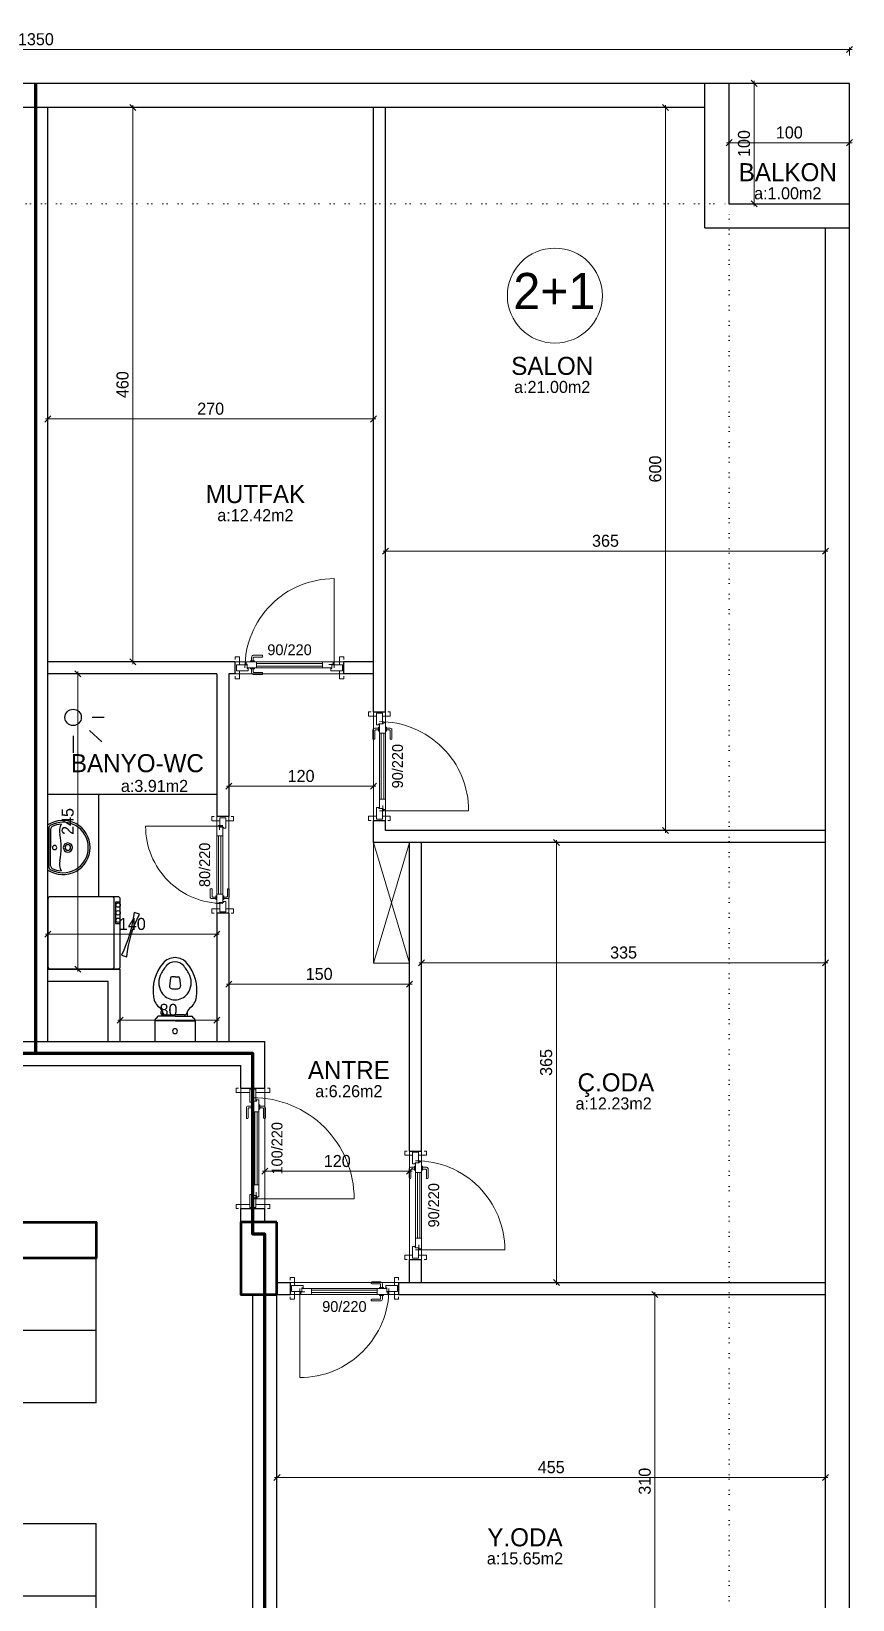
# Model space of a CAD drawing. Header units: centimetres. Extents: x 562865 to 1310255, y -148070 to 32737.
# Drawn here: x 589391 to 590072, y -1597 to -295 of the extents above; entities that cross this region are included whole.
import ezdxf
from ezdxf.enums import TextEntityAlignment as Align

# ---------------------------------------------------------------- set-up
doc = ezdxf.new("R2010")
doc.units = ezdxf.units.CM
doc.header["$LTSCALE"] = 2.5
doc.linetypes.add('DASHED', pattern=[0.25, 0.125, -0.125])
doc.linetypes.add('DOT', pattern=[0.25, 0, -0.25])
doc.layers.get('0').update_dxf_attribs({"color": 86})
for name, color, linetype, lineweight in [('1', 126, 'Continuous', 25), ('ADAKENARI', 18, 'Continuous', 5), ('DUVAR', 4, 'Continuous', 30), ('duvar-kesim', 7, 'Continuous', 0), ('GÖRÜNÜŞLER', 96, 'Continuous', 25), ('iç ölçü', 106, 'Continuous', 18), ('kapi', 9, 'Continuous', 0), ('kolon', 1, 'Continuous', 53)]:
    doc.layers.add(name, color=color, linetype=linetype, lineweight=lineweight)
for name, color, linetype in [('alan', 7, 'Continuous'), ('kapi-yazi', 7, 'Continuous'), ('mahal', 7, 'Continuous'), ('MERBAS', 231, 'Continuous')]:
    doc.layers.add(name, color=color, linetype=linetype)
doc.styles.add('PINAR', font='comic.ttf')
doc.dimstyles.new('TEMİZ ÖLÇÜ', dxfattribs={"dimtxt": 10, "dimasz": 5, "dimexe": 1.8, "dimexo": 0.625, "dimgap": 3, "dimtad": 1, "dimdec": 0, "dimrnd": 0.5, "dimzin": 1, "dimdsep": 46, "dimtxsty": 'PINAR', "dimblk": 'OBLIQUE', "dimcen": 0.9, "dimdle": 2, "dimclrd": 256, "dimclre": 256, "dimclrt": 7, "dimadec": 0, "dimazin": 0, "dimtfac": 1, "dimtdec": 0, "dimtofl": 0, "dimtmove": 2, "dimatfit": 2, "dimfxl": 10, "dimfxlon": 1, "dimlwd": -1, "dimlwe": -1, "dimarcsym": 0})

# ---------------------------------------------------------------- blocks, each defined once
blk = doc.blocks.new('Klozet-1')
for p, q in [((16.75, 0), (-16.75, 0)), ((16.75, -17.5), (16.75, 0)), ((-16.75, -17.5), (-16.75, 0)), ((0, -17), (-16.75, -17)), ((0, -21), (-13.8398, -21)), ((-10, -23), (-10, -21)), ((-8.0157, -22.0272), (0, -22.0272)), ((0, -17), (16.75, -17)), ((0, -21), (13.8397, -21)), ((8.0156, -22.0272), (0, -22.0272)), ((10, -23), (10, -21)), ((-3.7475, -52.5499), (-4.5772, -46.068)), ((3.7475, -52.5499), (4.5771, -46.068)), ((0, -53.5), (-2.7488, -53.5)), ((0, -53.5), (2.7487, -53.5))]:
    blk.add_line(p, q)
for centre, radius, start, end in [((0, -8.5), 2, 90, 270), ((0, -8.5), 2, 270, 90), ((-14.75, -17.5), 2, 180, 245.214224), ((-16.6366, -21.5854), 2.5, 21.212156, 65.214224), ((-13.8398, -20.5), 0.5, 201.212156, 270), ((-16, -23), 6, 306.869898, 0), ((-8.0157, -24.0272), 2, 90, 176.416678), ((8.0156, -24.0272), 2, 3.583322, 90), ((16, -23), 6, 180, 233.130102), ((13.8397, -20.5), 0.5, 270, 338.787844), ((16.6365, -21.5854), 2.5, 114.785776, 158.787844), ((14.75, -17.5), 2, 294.785776, 0), ((16.7492, -42.2359), 35, 171.135952, 220.418686), ((-4, -39), 14, 126.869898, 171.135952), ((0, -47.5), 13, 90, 142.16423), ((0, -47.5), 13, 37.83577, 90), ((-16.7492, -42.2359), 35, 319.581314, 8.864048), ((4, -39), 14, 8.864048, 53.130102), ((1.5795, -48.7268), 15, 142.16423, 203.165473), ((-2.5933, -45.8141), 2, 103.10266, 187.293703), ((0.8071, -60.4236), 17, 92.721352, 103.10266), ((-0.8072, -60.4236), 17, 76.89734, 87.278648), ((2.5933, -45.8141), 2, 352.706297, 76.89734), ((-1.5796, -48.7268), 15, 336.834527, 37.83577), ((16.7492, -42.2359), 31.5, 203.165473, 220.418686), ((0, -56.5), 13, 220.418686, 270), ((0, -56.5), 9.5, 220.418686, 270), ((-2.7488, -52.5), 1, 182.862405, 270), ((0, -56.5), 9.5, 270, 319.581314), ((0, -56.5), 13, 270, 319.581314), ((2.7487, -52.5), 1, 270, 357.137595), ((-16.7492, -42.2359), 31.5, 319.581314, 336.834527)]:
    blk.add_arc(centre, radius, start, end)
blk = doc.blocks.new('Lav-1')
for p, q in [((-18.7083, 0), (18.7083, 0)), ((-15.105, -2.2), (0, -2.2)), ((15.105, -2.2), (0, -2.2))]:
    blk.add_line(p, q)
at = {"color": 8}
for p in [(-15.9925, -0.7), (15.9925, -0.7)]:
    blk.add_line(p, (0, -0.7), dxfattribs=at)
for centre, radius, start, end in [((0, -12.5), 22.5, 146.251011, 270), ((0, -12.5), 22.5, 270, 33.748989), ((0, -12.5), 19.5, 152.688782, 175.764074), ((-13.5377, -21.504), 12, 77.387843, 119.499625), ((-15.105, -4.7), 2.5, 90, 152.688782), ((0, 39), 50, 257.387843, 270), ((0, 39), 50, 270, 282.612157), ((13.5377, -21.504), 12, 60.500375, 102.612157), ((15.105, -4.7), 2.5, 27.311218, 90), ((0, -12.5), 19.5, 4.235926, 27.311218)]:
    blk.add_arc(centre, radius, start, end)
for centre, radius, start, end in [((0, -12.5), 21, 149.821029, 270), ((-15.9925, -3.2), 2.5, 90, 149.821029), ((0, -16.5), 3.75, 90, 270), ((0, -5.5), 1.75, 90, 270), ((0, -12.5), 21, 270, 30.178971), ((0, -5.5), 1.75, 270, 90), ((0, -16.5), 3.75, 270, 90), ((15.9925, -3.2), 2.5, 30.178971, 90), ((0, -16.5), 2.3, 90, 270), ((0, -16.5), 2.3, 270, 90)]:
    blk.add_arc(centre, radius, start, end, dxfattribs=at)
blk = doc.blocks.new('C.Mak')
at = {"color": 8}
for p, q in [((25.7, -56.1), (8.1, -56.1)), ((8.1, -56.1), (8.1, -59.3)), ((25.7, -59.3), (25.7, -56.1))]:
    blk.add_line(p, q, dxfattribs=at)
blk.add_lwpolyline([(-27.7, 0, 0.414214), (-29.7, -2), (-29.7, -58, 0.414214), (-27.7, -60), (28.2, -60, 0.414214), (30.3, -58), (30.3, -2, 0.414214), (28.2, 0)], format="xyb", close=True)
blk.add_lwpolyline([(-29.7, -53, 0.414214), (-27.7, -55), (28.2, -55, 0.414214), (30.3, -53)], format="xyb")
blk.add_lwpolyline([(15.9, -76), (17.2, -71.4, -0.091234), (-18.2, -60.9), (-19.5, -65.4, -0.091234)], format="xyb", close=True, dxfattribs=at)
for centre in [(10.7, -58.2), (16.9, -58.2), (23.3, -58.2)]:
    blk.add_circle(centre, 1.82, dxfattribs=at)
blk = doc.blocks.new('fm-door1')
at = {"linetype": 'Continuous'}
for p, q in [((0, 25), (0, -25)), ((100, 25), (0, 25)), ((80, 32), (80, 0)), ((84, 28), (128, 28)), ((90, 50), (910, 50)), ((90, 50), (90, 30)), ((100, 30), (90, 30)), ((100, 30), (100, -5)), ((100, 30), (100, -5)), ((100, 0), (900, 0)), ((190, 50), (190, 0)), ((810, 50), (810, 0)), ((910, 30), (900, 30)), ((900, 30), (900, -5)), ((900, 25), (1000, 25)), ((910, 50), (910, 30)), ((1000, 25), (1000, -25)), ((110, -25), (0, -25)), ((100, -5), (110, -5)), ((110, -5), (100, -5)), ((110, -5), (110, -25)), ((110, -25), (110, -5)), ((890, -25), (890, -5)), ((890, -5), (900, -5)), ((890, -25), (1000, -25))]:
    blk.add_line(p, q, dxfattribs=at)
at = {"color": 8, "linetype": 'Continuous'}
for p, q in [((190, 35), (810, 35)), ((190, 15), (810, 15))]:
    blk.add_line(p, q, dxfattribs=at)
at = {"linetype": 'Continuous'}
for points in [[(858, 58), (858, 89, 0.414214), (842, 104), (759, 104, 1), (759, 89), (835, 89, -0.414214), (842, 81), (842, 58)], [(858, -8), (858, -39, -0.414214), (842, -54), (759, -54, -1), (759, -39), (835, -39, 0.414214), (842, -31), (842, -8)]]:
    blk.add_lwpolyline(points, format="xyb", dxfattribs=at)
for points in [[(869, 50), (869, 58), (831, 58), (831, 50)], [(869, 0), (869, -8), (831, -8), (831, 0)]]:
    blk.add_lwpolyline(points, dxfattribs=at)
blk.add_circle((84, 32), 4.26, dxfattribs=at)
blk = doc.blocks.new('_Oblique')
at = {"color": 0, "linetype": 'ByBlock', "lineweight": -2}
blk.add_line((-0.5, -0.5), (0.5, 0.5), dxfattribs=at)
blk = doc.blocks.new('*D36')
at = {"layer": 'Defpoints', "color": 0}
for p in [(589714.8, -1058.4), (590049.8, -1058.4), (590049.8, -1068.2)]:
    blk.add_point(p, dxfattribs=at)
at = {"layer": 'iç ölçü'}
for p, q in [((589714.8, -1063.2), (589714.8, -1070)), ((590049.8, -1063.2), (590049.8, -1070)), ((589712.8, -1068.2), (590051.8, -1068.2))]:
    blk.add_line(p, q, dxfattribs=at)
at = {"layer": 'iç ölçü', "linetype": 'ByBlock', "xscale": 5, "yscale": 5, "zscale": 5, "rotation": 180}
blk.add_blockref('_Oblique', (589714.8, -1068.2), dxfattribs=at)
at = {"layer": 'iç ölçü', "linetype": 'ByBlock', "xscale": 5, "yscale": 5, "zscale": 5}
blk.add_blockref('_Oblique', (590049.8, -1068.2), dxfattribs=at)
at = {"layer": 'iç ölçü', "color": 7, "insert": (589882.3, -1059.8), "char_height": 10, "attachment_point": 5, "style": 'PINAR'}
blk.add_mtext('335', dxfattribs=at)
blk = doc.blocks.new('*D37')
at = {"layer": 'Defpoints', "color": 0}
for p in [(589897.3, -968.5), (589826.6, -1333.5), (589897.3, -1333.5)]:
    blk.add_point(p, dxfattribs=at)
at = {"layer": 'iç ölçü'}
for p, q in [((589831.6, -968.5), (589824.8, -968.5)), ((589826.6, -966.5), (589826.6, -1335.5)), ((589831.6, -1333.5), (589824.8, -1333.5))]:
    blk.add_line(p, q, dxfattribs=at)
at = {"layer": 'iç ölçü', "linetype": 'ByBlock', "xscale": 5, "yscale": 5, "zscale": 5}
for p, rotation in [((589826.6, -968.5), 90), ((589826.6, -1333.5), 270)]:
    blk.add_blockref('_Oblique', p, dxfattribs=dict(at, rotation=rotation))
at = {"layer": 'iç ölçü', "color": 7, "insert": (589818.1, -1151), "char_height": 10, "attachment_point": 5, "rotation": 90, "style": 'PINAR'}
blk.add_mtext('365', dxfattribs=at)
blk = doc.blocks.new('*D38')
at = {"layer": 'Defpoints', "color": 0}
for p in [(589882.3, -358.5), (589917.1, -358.5), (589882.3, -958.5)]:
    blk.add_point(p, dxfattribs=at)
at = {"layer": 'iç ölçü'}
for p, q in [((589912.1, -358.5), (589918.9, -358.5)), ((589917.1, -960.5), (589917.1, -356.5)), ((589912.1, -958.5), (589918.9, -958.5))]:
    blk.add_line(p, q, dxfattribs=at)
at = {"layer": 'iç ölçü', "linetype": 'ByBlock', "xscale": 5, "yscale": 5, "zscale": 5}
for p, rotation in [((589917.1, -358.5), 90), ((589917.1, -958.5), 270)]:
    blk.add_blockref('_Oblique', p, dxfattribs=dict(at, rotation=rotation))
at = {"layer": 'iç ölçü', "color": 7, "insert": (589908.6, -658.5), "char_height": 10, "attachment_point": 5, "rotation": 90, "style": 'PINAR'}
blk.add_mtext('600', dxfattribs=at)
blk = doc.blocks.new('*D39')
at = {"layer": 'Defpoints', "color": 0}
for p in [(589684.8, -716.6), (590049.8, -716.6), (590049.8, -726.6)]:
    blk.add_point(p, dxfattribs=at)
at = {"layer": 'iç ölçü'}
for p, q in [((589682.8, -726.6), (590051.8, -726.6)), ((589684.8, -721.6), (589684.8, -728.4)), ((590049.8, -721.6), (590049.8, -728.4))]:
    blk.add_line(p, q, dxfattribs=at)
at = {"layer": 'iç ölçü', "linetype": 'ByBlock', "xscale": 5, "yscale": 5, "zscale": 5, "rotation": 180}
blk.add_blockref('_Oblique', (589684.8, -726.6), dxfattribs=at)
at = {"layer": 'iç ölçü', "linetype": 'ByBlock', "xscale": 5, "yscale": 5, "zscale": 5}
blk.add_blockref('_Oblique', (590049.8, -726.6), dxfattribs=at)
at = {"layer": 'iç ölçü', "color": 7, "insert": (589867.3, -718.1), "char_height": 10, "attachment_point": 5, "style": 'PINAR'}
blk.add_mtext('365', dxfattribs=at)
blk = doc.blocks.new('*D40')
at = {"layer": 'Defpoints', "color": 0}
for p in [(590069.8, -387.7), (589969.8, -405.4), (590069.8, -405.4)]:
    blk.add_point(p, dxfattribs=at)
at = {"layer": 'iç ölçü'}
for p, q in [((589967.8, -387.7), (590071.8, -387.7)), ((589969.8, -392.7), (589969.8, -385.9)), ((590069.8, -392.7), (590069.8, -385.9))]:
    blk.add_line(p, q, dxfattribs=at)
at = {"layer": 'iç ölçü', "linetype": 'ByBlock', "xscale": 5, "yscale": 5, "zscale": 5, "rotation": 180}
blk.add_blockref('_Oblique', (589969.8, -387.7), dxfattribs=at)
at = {"layer": 'iç ölçü', "linetype": 'ByBlock', "xscale": 5, "yscale": 5, "zscale": 5}
blk.add_blockref('_Oblique', (590069.8, -387.7), dxfattribs=at)
at = {"layer": 'iç ölçü', "color": 7, "insert": (590019.8, -379.3), "char_height": 10, "attachment_point": 5, "style": 'PINAR'}
blk.add_mtext('100', dxfattribs=at)
blk = doc.blocks.new('*D41')
at = {"layer": 'Defpoints', "color": 0}
for p in [(590011.86, -338.46), (589990.65, -438.46), (590011.86, -438.46)]:
    blk.add_point(p, dxfattribs=at)
at = {"layer": 'iç ölçü'}
for p, q in [((589990.65, -336.46), (589990.65, -440.46)), ((589995.65, -338.46), (589988.85, -338.46)), ((589995.65, -438.46), (589988.85, -438.46))]:
    blk.add_line(p, q, dxfattribs=at)
at = {"layer": 'iç ölçü', "linetype": 'ByBlock', "xscale": 5, "yscale": 5, "zscale": 5}
for p, rotation in [((589990.65, -338.46), 90), ((589990.65, -438.46), 270)]:
    blk.add_blockref('_Oblique', p, dxfattribs=dict(at, rotation=rotation))
at = {"layer": 'iç ölçü', "color": 7, "insert": (589982.244046, -388.46), "char_height": 10, "attachment_point": 5, "rotation": 90, "style": 'PINAR'}
blk.add_mtext('100', dxfattribs=at)
blk = doc.blocks.new('*D42')
at = {"layer": 'Defpoints', "color": 0}
for p in [(589674.8, -617), (589404.8, -639.3), (589674.8, -654.8)]:
    blk.add_point(p, dxfattribs=at)
at = {"layer": 'iç ölçü'}
for p, q in [((589402.8, -617), (589676.8, -617)), ((589404.8, -622), (589404.8, -615.2)), ((589674.8, -622), (589674.8, -615.2))]:
    blk.add_line(p, q, dxfattribs=at)
at = {"layer": 'iç ölçü', "linetype": 'ByBlock', "xscale": 5, "yscale": 5, "zscale": 5, "rotation": 180}
blk.add_blockref('_Oblique', (589404.8, -617), dxfattribs=at)
at = {"layer": 'iç ölçü', "linetype": 'ByBlock', "xscale": 5, "yscale": 5, "zscale": 5}
blk.add_blockref('_Oblique', (589674.8, -617), dxfattribs=at)
at = {"layer": 'iç ölçü', "color": 7, "insert": (589539.8, -608.5), "char_height": 10, "attachment_point": 5, "style": 'PINAR'}
blk.add_mtext('270', dxfattribs=at)
blk = doc.blocks.new('*D43')
at = {"layer": 'Defpoints', "color": 0}
for p in [(589475.2, -358.5), (589554.3, -358.5), (589554.3, -818.5)]:
    blk.add_point(p, dxfattribs=at)
at = {"layer": 'iç ölçü'}
for p, q in [((589480.2, -358.5), (589473.4, -358.5)), ((589475.2, -820.5), (589475.2, -356.5)), ((589480.2, -818.5), (589473.4, -818.5))]:
    blk.add_line(p, q, dxfattribs=at)
at = {"layer": 'iç ölçü', "linetype": 'ByBlock', "xscale": 5, "yscale": 5, "zscale": 5}
for p, rotation in [((589475.2, -358.5), 90), ((589475.2, -818.5), 270)]:
    blk.add_blockref('_Oblique', p, dxfattribs=dict(at, rotation=rotation))
at = {"layer": 'iç ölçü', "color": 7, "insert": (589466.7, -588.5), "char_height": 10, "attachment_point": 5, "rotation": 90, "style": 'PINAR'}
blk.add_mtext('460', dxfattribs=at)
blk = doc.blocks.new('*D44')
at = {"layer": 'Defpoints', "color": 0}
for p in [(589554.8, -1084.1), (589704.8, -1084.1), (589704.8, -1086.1)]:
    blk.add_point(p, dxfattribs=at)
at = {"layer": 'iç ölçü'}
for p, q in [((589552.8, -1086.1), (589706.8, -1086.1)), ((589554.8, -1084.7), (589554.8, -1087.9)), ((589704.8, -1084.7), (589704.8, -1087.9))]:
    blk.add_line(p, q, dxfattribs=at)
at = {"layer": 'iç ölçü', "linetype": 'ByBlock', "xscale": 5, "yscale": 5, "zscale": 5, "rotation": 180}
blk.add_blockref('_Oblique', (589554.8, -1086.1), dxfattribs=at)
at = {"layer": 'iç ölçü', "linetype": 'ByBlock', "xscale": 5, "yscale": 5, "zscale": 5}
blk.add_blockref('_Oblique', (589704.8, -1086.1), dxfattribs=at)
at = {"layer": 'iç ölçü', "color": 7, "insert": (589629.8, -1077.6), "char_height": 10, "attachment_point": 5, "style": 'PINAR'}
blk.add_mtext('150', dxfattribs=at)
blk = doc.blocks.new('*D45')
at = {"layer": 'Defpoints', "color": 0}
for p in [(589904.2, -1343.5), (589904.2, -1653.5), (589908.3, -1653.5)]:
    blk.add_point(p, dxfattribs=at)
at = {"layer": 'iç ölçü'}
for p, q in [((589904.8, -1343.5), (589910.1, -1343.5)), ((589908.3, -1341.5), (589908.3, -1655.5)), ((589904.8, -1653.5), (589910.1, -1653.5))]:
    blk.add_line(p, q, dxfattribs=at)
at = {"layer": 'iç ölçü', "linetype": 'ByBlock', "xscale": 5, "yscale": 5, "zscale": 5}
for p, rotation in [((589908.3, -1343.5), 90), ((589908.3, -1653.5), 270)]:
    blk.add_blockref('_Oblique', p, dxfattribs=dict(at, rotation=rotation))
at = {"layer": 'iç ölçü', "color": 7, "insert": (589899.9, -1498.5), "char_height": 10, "attachment_point": 5, "rotation": 90, "style": 'PINAR'}
blk.add_mtext('310', dxfattribs=at)
blk = doc.blocks.new('*D46')
at = {"layer": 'Defpoints', "color": 0}
for p in [(589594.8, -1495.4), (589594.8, -1534.2), (590049.8, -1540.1)]:
    blk.add_point(p, dxfattribs=at)
at = {"layer": 'iç ölçü'}
for p, q in [((590051.8, -1495.4), (589592.8, -1495.4)), ((589594.8, -1500.4), (589594.8, -1493.6)), ((590049.8, -1500.4), (590049.8, -1493.6))]:
    blk.add_line(p, q, dxfattribs=at)
at = {"layer": 'iç ölçü', "linetype": 'ByBlock', "xscale": 5, "yscale": 5, "zscale": 5, "rotation": 180}
blk.add_blockref('_Oblique', (589594.8, -1495.4), dxfattribs=at)
at = {"layer": 'iç ölçü', "linetype": 'ByBlock', "xscale": 5, "yscale": 5, "zscale": 5}
blk.add_blockref('_Oblique', (590049.8, -1495.4), dxfattribs=at)
at = {"layer": 'iç ölçü', "color": 7, "insert": (589822.3, -1486.9), "char_height": 10, "attachment_point": 5, "style": 'PINAR'}
blk.add_mtext('455', dxfattribs=at)
blk = doc.blocks.new('*D47')
at = {"layer": 'Defpoints', "color": 0}
for p in [(589544.8, -1021.5), (589404.8, -1035.5), (589544.8, -1044.5)]:
    blk.add_point(p, dxfattribs=at)
at = {"layer": 'iç ölçü'}
for p, q in [((589404.8, -1039.5), (589404.8, -1046.3)), ((589544.8, -1039.5), (589544.8, -1046.3)), ((589402.8, -1044.5), (589546.8, -1044.5))]:
    blk.add_line(p, q, dxfattribs=at)
at = {"layer": 'iç ölçü', "linetype": 'ByBlock', "xscale": 5, "yscale": 5, "zscale": 5, "rotation": 180}
blk.add_blockref('_Oblique', (589404.8, -1044.5), dxfattribs=at)
at = {"layer": 'iç ölçü', "linetype": 'ByBlock', "xscale": 5, "yscale": 5, "zscale": 5}
blk.add_blockref('_Oblique', (589544.8, -1044.5), dxfattribs=at)
at = {"layer": 'iç ölçü', "color": 7, "insert": (589474.8, -1036.1), "char_height": 10, "attachment_point": 5, "style": 'PINAR'}
blk.add_mtext('140', dxfattribs=at)
blk = doc.blocks.new('*D48')
at = {"layer": 'Defpoints', "color": 0}
for p in [(589584.8, -1133.5), (589704.8, -1133.5), (589704.8, -1241.2)]:
    blk.add_point(p, dxfattribs=at)
at = {"layer": 'iç ölçü'}
for p, q in [((589584.8, -1236.2), (589584.8, -1243)), ((589704.8, -1236.2), (589704.8, -1243)), ((589582.8, -1241.2), (589706.8, -1241.2))]:
    blk.add_line(p, q, dxfattribs=at)
at = {"layer": 'iç ölçü', "linetype": 'ByBlock', "xscale": 5, "yscale": 5, "zscale": 5, "rotation": 180}
blk.add_blockref('_Oblique', (589584.8, -1241.2), dxfattribs=at)
at = {"layer": 'iç ölçü', "linetype": 'ByBlock', "xscale": 5, "yscale": 5, "zscale": 5}
blk.add_blockref('_Oblique', (589704.8, -1241.2), dxfattribs=at)
at = {"layer": 'iç ölçü', "color": 7, "insert": (589644.8, -1232.8), "char_height": 10, "attachment_point": 5, "style": 'PINAR'}
blk.add_mtext('120', dxfattribs=at)
blk = doc.blocks.new('*D49')
at = {"layer": 'Defpoints', "color": 0}
for p in [(589554.8, -921.7), (589554.8, -933.8), (589674.8, -959.3)]:
    blk.add_point(p, dxfattribs=at)
at = {"layer": 'iç ölçü'}
for p, q in [((589676.8, -921.7), (589552.8, -921.7)), ((589554.8, -926.7), (589554.8, -919.9)), ((589674.8, -926.7), (589674.8, -919.9))]:
    blk.add_line(p, q, dxfattribs=at)
at = {"layer": 'iç ölçü', "linetype": 'ByBlock', "xscale": 5, "yscale": 5, "zscale": 5, "rotation": 180}
blk.add_blockref('_Oblique', (589554.8, -921.7), dxfattribs=at)
at = {"layer": 'iç ölçü', "linetype": 'ByBlock', "xscale": 5, "yscale": 5, "zscale": 5}
blk.add_blockref('_Oblique', (589674.8, -921.7), dxfattribs=at)
at = {"layer": 'iç ölçü', "color": 7, "insert": (589614.8, -913.3), "char_height": 10, "attachment_point": 5, "style": 'PINAR'}
blk.add_mtext('120', dxfattribs=at)
blk = doc.blocks.new('*D65')
at = {"layer": 'Defpoints', "color": 0}
for p in [(589426.7, -828.5), (589429.7, -828.5), (589426.7, -1073.5)]:
    blk.add_point(p, dxfattribs=at)
at = {"layer": 'iç ölçü'}
for p, q in [((589427.3, -828.5), (589431.5, -828.5)), ((589429.7, -1075.5), (589429.7, -826.5)), ((589427.3, -1073.5), (589431.5, -1073.5))]:
    blk.add_line(p, q, dxfattribs=at)
at = {"layer": 'iç ölçü', "linetype": 'ByBlock', "xscale": 5, "yscale": 5, "zscale": 5}
for p, rotation in [((589429.7, -828.5), 90), ((589429.7, -1073.5), 270)]:
    blk.add_blockref('_Oblique', p, dxfattribs=dict(at, rotation=rotation))
at = {"layer": 'iç ölçü', "color": 7, "insert": (589421.2, -951), "char_height": 10, "attachment_point": 5, "rotation": 90, "style": 'PINAR'}
blk.add_mtext('245', dxfattribs=at)
blk = doc.blocks.new('*D66')
at = {"layer": 'Defpoints', "color": 0}
for p in [(589464.8, -1103.5), (589544.8, -1103.5), (589544.8, -1115.8)]:
    blk.add_point(p, dxfattribs=at)
at = {"layer": 'iç ölçü'}
for p, q in [((589462.8, -1115.8), (589546.8, -1115.8)), ((589464.8, -1110.8), (589464.8, -1117.6)), ((589544.8, -1110.8), (589544.8, -1117.6))]:
    blk.add_line(p, q, dxfattribs=at)
at = {"layer": 'iç ölçü', "linetype": 'ByBlock', "xscale": 5, "yscale": 5, "zscale": 5, "rotation": 180}
blk.add_blockref('_Oblique', (589464.8, -1115.8), dxfattribs=at)
at = {"layer": 'iç ölçü', "linetype": 'ByBlock', "xscale": 5, "yscale": 5, "zscale": 5}
blk.add_blockref('_Oblique', (589544.8, -1115.8), dxfattribs=at)
at = {"layer": 'iç ölçü', "color": 7, "insert": (589504.8, -1107.4), "char_height": 10, "attachment_point": 5, "style": 'PINAR'}
blk.add_mtext('80', dxfattribs=at)
blk = doc.blocks.new('*D593')
at = {"layer": 'Defpoints', "color": 0}
for p in [(590069.8, -310.4), (588719.8, -338.5), (590069.8, -338.5)]:
    blk.add_point(p, dxfattribs=at)
at = {"layer": 'iç ölçü'}
for p, q in [((588717.8, -310.4), (590071.8, -310.4)), ((588719.8, -315.4), (588719.8, -308.6)), ((590069.8, -315.4), (590069.8, -308.6))]:
    blk.add_line(p, q, dxfattribs=at)
at = {"layer": 'iç ölçü', "linetype": 'ByBlock', "xscale": 5, "yscale": 5, "zscale": 5, "rotation": 180}
blk.add_blockref('_Oblique', (588719.8, -310.4), dxfattribs=at)
at = {"layer": 'iç ölçü', "linetype": 'ByBlock', "xscale": 5, "yscale": 5, "zscale": 5}
blk.add_blockref('_Oblique', (590069.8, -310.4), dxfattribs=at)
at = {"layer": 'iç ölçü', "color": 7, "insert": (589394.8, -301.9), "char_height": 10, "attachment_point": 5, "style": 'PINAR'}
blk.add_mtext('1350', dxfattribs=at)

msp = doc.modelspace()

# ---------------------------------------------------------------- linework, layer by layer
at = {"layer": '1', "linetype": 'DASHED', "ltscale": 20}
msp.add_line((589444.8, -1308.5), (589444.8, -1311.5), dxfattribs=at)
at = {"layer": 'ADAKENARI', "color": 2, "linetype": 'DOT', "ltscale": 20}
for points in [[(589969.8, -438.5), (588819.8, -438.5), (588819.8, -2463.5), (589969.8, -2463.5)], [(588819.8, -438.5), (589969.8, -438.5), (589969.8, -2463.5), (588819.8, -2463.5)]]:
    msp.add_lwpolyline(points, close=True, dxfattribs=at)
at = {"layer": 'DUVAR'}
for p, q in [((590069.8, -338.5), (588719.8, -338.5)), ((589949.8, -458.5), (589949.8, -338.5)), ((589969.8, -438.5), (589969.8, -338.5)), ((590069.8, -2563.5), (590069.8, -338.5)), ((589949.8, -358.5), (588839.8, -358.5)), ((589404.8, -1133.5), (589404.8, -358.5)), ((589674.8, -860.1), (589674.8, -358.5)), ((589684.8, -860.1), (589684.8, -358.5)), ((589969.8, -438.5), (590069.8, -438.5)), ((589949.8, -458.5), (590069.8, -458.5)), ((590049.8, -2463.5), (590049.8, -458.5)), ((589560.2, -818.5), (589404.8, -818.5)), ((589560.2, -828.5), (589560.2, -818.5)), ((589650.2, -828.5), (589650.2, -818.5)), ((589674.8, -818.5), (589650.2, -818.5)), ((589544.8, -828.5), (589404.8, -828.5)), ((589544.8, -828.5), (589544.8, -947)), ((589554.8, -828.5), (589554.8, -947)), ((589560.2, -828.5), (589554.8, -828.5)), ((589674.8, -828.5), (589650.2, -828.5)), ((589674.8, -860.1), (589684.8, -860.1)), ((589554.8, -947), (589544.8, -947)), ((589674.8, -950.1), (589684.8, -950.1)), ((589674.8, -968.5), (589674.8, -950.1)), ((589684.8, -958.5), (589684.8, -950.1)), ((590049.8, -958.5), (589684.8, -958.5)), ((590049.8, -968.5), (589674.8, -968.5)), ((589704.8, -1224.5), (589704.8, -968.5)), ((589714.8, -1224.5), (589714.8, -968.5)), ((589544.8, -1027), (589544.8, -1133.5)), ((589554.8, -1027), (589544.8, -1027)), ((589554.8, -1027), (589554.8, -1133.5)), ((589404.8, -1073.5), (589464.8, -1073.5)), ((589464.8, -1133.5), (589464.8, -1073.5)), ((589404.8, -1083.5), (589454.8, -1083.5)), ((589454.8, -1133.5), (589454.8, -1083.5)), ((589204.8, -1133.5), (589584.8, -1133.5)), ((589584.8, -1172.2), (589584.8, -1133.5)), ((589224.8, -1153.5), (589564.8, -1153.5)), ((589564.8, -1172.2), (589564.8, -1153.5)), ((589564.8, -1172.2), (589584.8, -1172.2)), ((589704.8, -1224.5), (589714.8, -1224.5)), ((589564.8, -1283.5), (589564.8, -1272.2)), ((589564.8, -1272.2), (589584.8, -1272.2)), ((589584.8, -1283.5), (589584.8, -1272.2)), ((589704.8, -1333.5), (589704.8, -1314.5)), ((589704.8, -1314.5), (589714.8, -1314.5)), ((589714.8, -1333.5), (589714.8, -1314.5)), ((589594.8, -1333.5), (589605.7, -1333.5)), ((589605.7, -1333.5), (589605.7, -1343.5)), ((589695.7, -1333.5), (590049.8, -1333.5)), ((589695.7, -1333.5), (589695.7, -1343.5)), ((589574.8, -1823.5), (589574.8, -1343.5)), ((589594.8, -1823.5), (589594.8, -1343.5)), ((589594.8, -1343.5), (589605.7, -1343.5)), ((589695.7, -1343.5), (590049.8, -1343.5))]:
    msp.add_line(p, q, dxfattribs=at)
at = {"layer": 'duvar-kesim'}
for p, q in [((589650.2, -818.5), (589560.2, -818.5)), ((589650.2, -828.5), (589560.2, -828.5)), ((589674.8, -950.1), (589674.8, -860.1)), ((589684.8, -950.1), (589684.8, -860.1)), ((589544.8, -947), (589544.8, -1027)), ((589554.8, -947), (589554.8, -1027)), ((589564.8, -1272.2), (589564.8, -1172.2)), ((589584.8, -1272.2), (589584.8, -1172.2)), ((589704.8, -1314.5), (589704.8, -1224.5)), ((589714.8, -1314.5), (589714.8, -1224.5)), ((589605.7, -1333.5), (589695.7, -1333.5)), ((589605.7, -1343.5), (589695.7, -1343.5))]:
    msp.add_line(p, q, dxfattribs=at)
at = {"layer": 'GÖRÜNÜŞLER'}
for p, q in [((589441.6, -864.3), (589451.5, -864.3)), ((589425.7, -879.9), (589425.7, -894.1)), ((589439.2, -875.5), (589449.4, -884.9)), ((589544.8, -928.5), (589404.8, -928.5)), ((589447, -1013.5), (589447, -928.5))]:
    msp.add_line(p, q, dxfattribs=at)
msp.add_circle((589425.7, -864.6), 6.78, dxfattribs=at)
at = {"layer": 'iç ölçü'}
for p, q in [((589674.8, -968.5), (589674.8, -1068.5)), ((589704.8, -1068.5), (589674.8, -968.5)), ((589704.8, -968.5), (589674.8, -1068.5)), ((589674.8, -1068.5), (589704.8, -1068.5))]:
    msp.add_line(p, q, dxfattribs=at)
msp.add_circle((589825.3, -514.6), 39.4, dxfattribs=at)
at = {"layer": 'kapi'}
for points in [[(589642.2, -823.5), (589642.2, -749.5, 0.414214), (589568.2, -823.5, 0.414214)], [(589679.8, -942.1), (589753.8, -942.1, 0.414214), (589679.8, -868.1, 0.414214)], [(589549.8, -955), (589485.8, -955, 0.414214), (589549.8, -1019, 0.414214)], [(589574.8, -1264.2), (589658.8, -1264.2, 0.414214), (589574.8, -1180.2, 0.414214)], [(589709.8, -1306.5), (589783.8, -1306.5, 0.414214), (589709.8, -1232.5, 0.414214)], [(589613.7, -1338.5), (589613.7, -1412.5, 0.414214), (589687.7, -1338.5, 0.414214)]]:
    msp.add_lwpolyline(points, format="xyb", dxfattribs=at)
for points in [[(589560.2, -816.5), (589560.2, -814.5), (589563.7, -814.5), (589563.7, -821)], [(589650.2, -816.5), (589650.2, -814.5), (589646.7, -814.5), (589646.7, -821)], [(589560.2, -830.5), (589560.2, -832.5), (589563.7, -832.5), (589563.7, -826)], [(589650.2, -830.5), (589650.2, -832.5), (589646.7, -832.5), (589646.7, -826)], [(589672.8, -860.1), (589670.8, -860.1), (589670.8, -863.6), (589677.3, -863.6)], [(589686.8, -860.1), (589688.8, -860.1), (589688.8, -863.6), (589682.3, -863.6)], [(589542.8, -947), (589540.8, -947), (589540.8, -950.5), (589547.3, -950.5)], [(589556.8, -947), (589558.8, -947), (589558.8, -950.5), (589552.3, -950.5)], [(589672.8, -950.1), (589670.8, -950.1), (589670.8, -946.6), (589677.3, -946.6)], [(589686.8, -950.1), (589688.8, -950.1), (589688.8, -946.6), (589682.3, -946.6)], [(589542.8, -1027), (589540.8, -1027), (589540.8, -1023.5), (589547.3, -1023.5)], [(589556.8, -1027), (589558.8, -1027), (589558.8, -1023.5), (589552.3, -1023.5)], [(589562.8, -1172.2), (589560.8, -1172.2), (589560.8, -1175.8), (589572.3, -1175.8)], [(589586.8, -1172.2), (589588.8, -1172.2), (589588.8, -1175.8), (589577.3, -1175.8)], [(589702.8, -1224.5), (589700.8, -1224.5), (589700.8, -1228), (589707.3, -1228)], [(589716.8, -1224.5), (589718.8, -1224.5), (589718.8, -1228), (589712.3, -1228)], [(589562.8, -1272.2), (589560.8, -1272.2), (589560.8, -1268.8), (589572.3, -1268.8)], [(589586.8, -1272.2), (589588.8, -1272.2), (589588.8, -1268.8), (589577.3, -1268.8)], [(589702.8, -1314.5), (589700.8, -1314.5), (589700.8, -1311), (589707.3, -1311)], [(589716.8, -1314.5), (589718.8, -1314.5), (589718.8, -1311), (589712.3, -1311)], [(589605.7, -1331.5), (589605.7, -1329.5), (589609.2, -1329.5), (589609.2, -1336)], [(589695.7, -1331.5), (589695.7, -1329.5), (589692.2, -1329.5), (589692.2, -1336)], [(589605.7, -1345.5), (589605.7, -1347.5), (589609.2, -1347.5), (589609.2, -1341)], [(589695.7, -1345.5), (589695.7, -1347.5), (589692.2, -1347.5), (589692.2, -1341)]]:
    msp.add_lwpolyline(points, dxfattribs=at)
at = {"layer": 'kolon', "color": 6, "lineweight": 140}
msp.add_line((589394.8, -1143.5), (589394.8, -338.5), dxfattribs=at)
msp.add_lwpolyline([(589204.8, -1873.5), (589584.8, -1873.5), (589584.8, -1293.5), (589574.8, -1293.5), (589574.8, -1143.5), (589214.8, -1143.5), (589214.8, -1293.5), (589204.8, -1293.5)], close=True, dxfattribs=at)
at = {"layer": 'kolon'}
for points in [[(589194.8, -1883.5), (589194.8, -1283.5), (589444.8, -1283.5), (589444.8, -1313.5), (589219.8, -1313.5), (589219.8, -1653.5), (589444.8, -1653.5), (589444.8, -1678.5), (589219.8, -1678.5), (589219.8, -1858.5), (589444.8, -1858.5), (589444.8, -1883.5)], [(589594.8, -1283.5), (589564.8, -1283.5), (589564.8, -1343.5), (589594.8, -1343.5)]]:
    msp.add_lwpolyline(points, close=True, dxfattribs=at)
at = {"layer": 'MERBAS'}
for p, q in [((589444.8, -1313.5), (589219.8, -1313.5)), ((589444.8, -1433.5), (589444.8, -1313.5)), ((589444.8, -1653.5), (589444.8, -1533.5))]:
    msp.add_line(p, q, dxfattribs=at)
for points in [[(589444.8, -1373.5), (589349.8, -1373.5, 0.414214), (589279.8, -1443.5), (589279.8, -1523.5, 0.414214), (589349.8, -1593.5), (589444.8, -1593.5)], [(589444.8, -1433.5), (589349.8, -1433.5, 0.414214), (589339.8, -1443.5), (589339.8, -1523.5, 0.414214), (589349.8, -1533.5), (589444.8, -1533.5)]]:
    msp.add_lwpolyline(points, format="xyb", dxfattribs=at)

# ---------------------------------------------------------------- block references
at = {"layer": 'GÖRÜNÜŞLER'}
for name, p, rotation in [('Lav-1', (589404.8, -972.6), 90), ('C.Mak', (589404.8, -1043.7), 90), ('Klozet-1', (589510.2, -1133.5), 180)]:
    msp.add_blockref(name, p, dxfattribs=dict(at, rotation=rotation))
at = {"layer": 'kapi', "yscale": -0.1000000000000227}
for p, xscale, zscale, rotation in [((589649.2, -823.5), 0.08800000000000001, 0.08800000000000001, 180), ((589679.8, -949.1), 0.08799999999996544, 0.08800000000000001, 90), ((589549.8, -948), 0.07799999999997453, 0.07800000000000001, 269.9999999999167), ((589574.8, -1271.2), 0.09799999999995634, 0.098, 90), ((589709.8, -1313.5), 0.08799999999996544, 0.08800000000000001, 90)]:
    msp.add_blockref('fm-door1', p, dxfattribs=dict(at, xscale=xscale, zscale=zscale, rotation=rotation))
at = {"layer": 'kapi', "xscale": 0.08800000000000001, "yscale": -0.1000000000000227, "zscale": 0.08800000000000001}
msp.add_blockref('fm-door1', (589606.7, -1338.5), dxfattribs=at)

# ---------------------------------------------------------------- texts
at = {"layer": 'alan', "style": 'PINAR'}
for s, p in [('a:1.00m2', (590018.5, -434.7)), ('a:21.00m2', (589823.1, -595.4)), ('a:12.42m2', (589576.9, -701.8)), ('a:3.91m2', (589493.2, -926.5)), ('a:6.26m2', (589654.4, -1179.8)), ('a:12.23m2 ', (589875.9, -1190)), ('a:15.65m2', (589800.5, -1567.5))]:
    msp.add_text(s, height=10, dxfattribs=at).set_placement(p, align=Align.CENTER)
at = {"layer": 'kapi-yazi', "style": 'PINAR'}
for s, rotation, p in [('90/220', 0, (589605.2, -808.5)), ('90/220', 90, (589694.8, -905.1)), ('80/220', 90, (589534.8, -987)), ('100/220', 90, (589594.8, -1222.2)), ('90/220', 90, (589724.8, -1269.5))]:
    msp.add_text(s, height=9, rotation=rotation, dxfattribs=at).set_placement(p, align=Align.MIDDLE_CENTER)
msp.add_text('90/220', height=9, dxfattribs=at).set_placement((589650.7, -1353.5), align=Align.MIDDLE_CENTER)
at = {"layer": 'mahal', "style": 'PINAR'}
for s, height, p in [('BALKON', 15, (590018.5, -419.7)), ('2+1', 30, (589824.9, -525.8)), ('SALON', 15, (589823.1, -580.4)), ('MUTFAK', 15, (589576.9, -686.8)), ('BANYO-WC', 15, (589479, -910.1)), ('ANTRE', 15, (589654.4, -1164.8)), ('Ç.ODA', 15, (589875.9, -1175)), ('Y.ODA', 15, (589800.5, -1552.5))]:
    msp.add_text(s, height=height, dxfattribs=at).set_placement(p, align=Align.CENTER)

# ---------------------------------------------------------------- dimensions: what is measured, and where the dimension line sits
at = {"layer": 'iç ölçü'}
for base, p1, p2, picture, middle in [((590069.8, -310.4), (588719.8, -338.5), (590069.8, -338.5), '*D593', (589394.8, -301.9)), ((590069.8, -387.7), (589969.8, -405.4), (590069.8, -405.4), '*D40', (590019.8, -379.3)), ((589674.8, -617), (589404.8, -639.3), (589674.8, -654.8), '*D42', (589539.8, -608.5)), ((590049.8, -726.6), (589684.8, -716.6), (590049.8, -716.6), '*D39', (589867.3, -718.1)), ((589554.8, -921.7), (589674.8, -959.3), (589554.8, -933.8), '*D49', (589614.8, -913.3)), ((589544.8, -1044.5), (589404.8, -1035.5), (589544.8, -1021.5), '*D47', (589474.8, -1036.1)), ((590049.8, -1068.2), (589714.8, -1058.4), (590049.8, -1058.4), '*D36', (589882.3, -1059.8)), ((589704.8, -1086.1), (589554.8, -1084.1), (589704.8, -1084.1), '*D44', (589629.8, -1077.6)), ((589544.8, -1115.8), (589464.8, -1103.5), (589544.8, -1103.5), '*D66', (589504.8, -1107.4)), ((589704.8, -1241.2), (589584.8, -1133.5), (589704.8, -1133.5), '*D48', (589644.8, -1232.8)), ((589594.8, -1495.4), (590049.8, -1540.1), (589594.8, -1534.2), '*D46', (589822.3, -1486.9))]:
    dim = msp.add_linear_dim(base=base, p1=p1, p2=p2, dimstyle='TEMİZ ÖLÇÜ', override={"dimfxl": 5, "dimarcsym": 1}, dxfattribs=at)
    dim.commit()
    dim.dimension.update_dxf_attribs({"geometry": picture, "text_midpoint": middle})
for base, p1, p2, picture, middle in [((589990.7, -438.5), (590011.9, -338.5), (590011.9, -438.5), '*D41', (589982.2, -388.5)), ((589475.2, -358.5), (589554.3, -818.5), (589554.3, -358.5), '*D43', (589466.7, -588.5)), ((589917.1, -358.5), (589882.3, -958.5), (589882.3, -358.5), '*D38', (589908.6, -658.5)), ((589429.7, -828.5), (589426.7, -1073.5), (589426.7, -828.5), '*D65', (589421.2, -951)), ((589826.6, -1333.5), (589897.3, -968.5), (589897.3, -1333.5), '*D37', (589818.1, -1151)), ((589908.3, -1653.5), (589904.2, -1343.5), (589904.2, -1653.5), '*D45', (589899.9, -1498.5))]:
    dim = msp.add_linear_dim(base=base, p1=p1, p2=p2, angle=90, dimstyle='TEMİZ ÖLÇÜ', override={"dimfxl": 5, "dimarcsym": 1}, dxfattribs=at)
    dim.commit()
    dim.dimension.update_dxf_attribs({"geometry": picture, "text_midpoint": middle})

doc.saveas('drawing.dxf')
